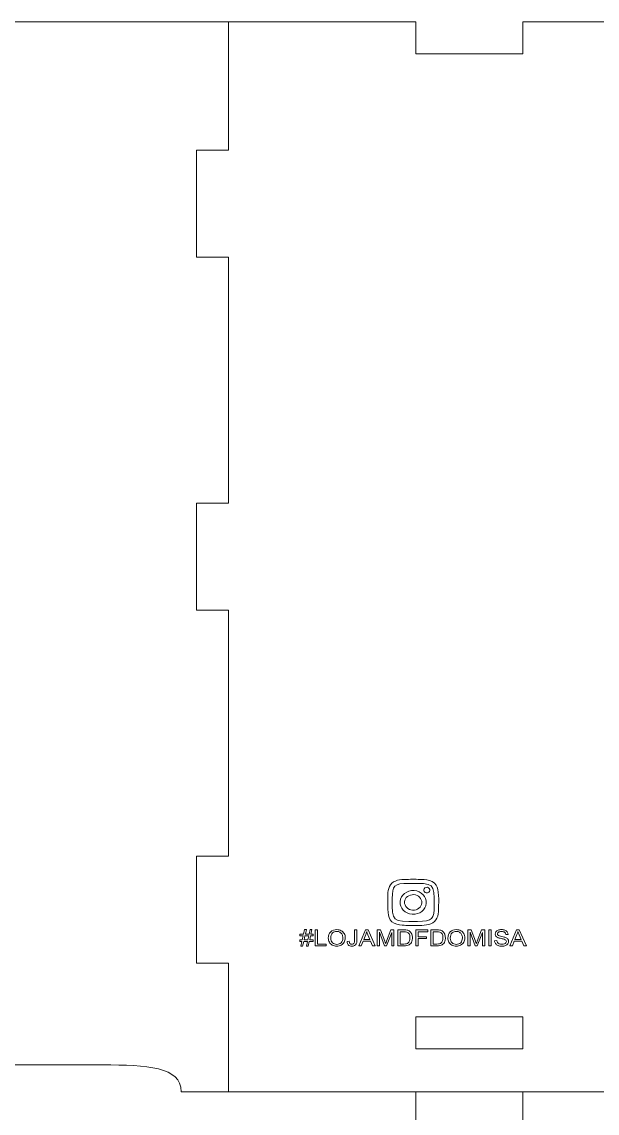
# Model space of a CAD drawing. Header units: millimetres. Extents: x -237 to 237, y -201 to 201.
# Drawn here: x -107.6 to -0.1, y -3.2 to 200.8 of the extents above; entities that cross this region are included whole.
import ezdxf

# ---------------------------------------------------------------- set-up
doc = ezdxf.new("R2010")
doc.units = ezdxf.units.MM
doc.header["$MEASUREMENT"] = 0
doc.layers.add('Layer 1', color=7, linetype='Continuous')

msp = doc.modelspace()

# ---------------------------------------------------------------- linework, layer by layer
at = {"layer": 'Layer 1', "color": 240, "lineweight": 9}
for points, knots in [([(-69, 200.7738), (-69, 200.7738), (-69, 176.7738), (-69, 176.7738), (-69, 176.7738), (-69, 176.7738), (-75, 176.7738), (-75, 176.7738), (-75, 176.7738), (-75, 176.7738), (-75, 156.7738), (-75, 156.7738), (-75, 156.7738), (-75, 156.7738), (-69, 156.7738), (-69, 156.7738), (-69, 156.7738), (-69, 156.7738), (-69, 110.7738), (-69, 110.7738), (-69, 110.7738), (-69, 110.7738), (-75, 110.7738), (-75, 110.7738), (-75, 110.7738), (-75, 110.7738), (-75, 90.7738), (-75, 90.7738), (-75, 90.7738), (-75, 90.7738), (-69, 90.7738), (-69, 90.7738), (-69, 90.7738), (-69, 90.7738), (-69, 44.7738), (-69, 44.7738), (-69, 44.7738), (-69, 44.7738), (-75, 44.7738), (-75, 44.7738), (-75, 44.7738), (-75, 44.7738), (-75, 24.7738), (-75, 24.7738), (-75, 24.7738), (-75, 24.7738), (-69, 24.7738), (-69, 24.7738), (-69, 24.7738), (-69, 24.7738), (-69, 0.7738), (-69, 0.7738), (-69, 0.7738), (-69, 0.7738), (-77.8507, 0.7738), (-77.8507, 0.7738), (-77.8507, 0.7738), (-77.8507, 5.4823), (-84.2523, 5.7613), (-92.5286, 5.7738), (-92.5286, 5.7738), (-92.5286, 5.7738), (-94.989, 5.7738), (-94.989, 5.7738), (-94.989, 5.7738), (-94.989, 5.7738), (-94.9891, 5.7738), (-94.9891, 5.7738), (-94.9891, 5.7738), (-100.7019, 5.7738), (-106.4146, 5.7738), (-112.1274, 5.7738), (-112.1274, 5.7738), (-112.1274, 5.7738), (-129.2657, 5.7738), (-129.2657, 5.7738), (-129.2657, 5.7738), (-129.2657, 5.7738), (-146.404, 5.7738), (-146.404, 5.7738), (-146.404, 5.7738), (-146.404, 5.7738), (-163.5424, 5.7738), (-163.5424, 5.7738), (-163.5424, 5.7738), (-163.5424, 5.7738), (-180.6807, 5.7738), (-180.6807, 5.7738), (-180.6807, 5.7738), (-180.6807, 5.7738), (-197.8189, 5.7738), (-197.8189, 5.7738), (-197.8189, 5.7738), (-197.8189, 5.7738), (-197.819, 5.7738), (-197.819, 5.7738), (-197.819, 5.7738), (-197.819, 5.7738), (-200.2794, 5.7738), (-200.2794, 5.7738), (-200.2794, 5.7738), (-208.5557, 5.7613), (-214.9573, 5.4823), (-214.9573, 0.7738), (-214.9573, 0.7738), (-214.9573, 0.7738), (-223.808, 0.7738), (-223.808, 0.7738), (-223.808, 0.7738), (-223.808, 0.7738), (-223.808, 200.7738), (-223.808, 200.7738), (-223.808, 200.7738), (-223.808, 200.7738), (-190, 200.7738), (-190, 200.7738), (-190, 200.7738), (-190, 200.7738), (-190, 194.7738), (-190, 194.7738), (-190, 194.7738), (-190, 194.7738), (-170, 194.7738), (-170, 194.7738), (-170, 194.7738), (-170, 194.7738), (-170, 200.7738), (-170, 200.7738), (-170, 200.7738), (-170, 200.7738), (-130, 200.7738), (-130, 200.7738), (-130, 200.7738), (-130, 200.7738), (-130, 194.7738), (-130, 194.7738), (-130, 194.7738), (-130, 194.7738), (-110, 194.7738), (-110, 194.7738), (-110, 194.7738), (-110, 194.7738), (-110, 200.7738), (-110, 200.7738), (-110, 200.7738), (-110, 200.7738), (-69, 200.7738), (-69, 200.7738)], [0, 0, 0, 0, 0.02631579, 0.02631579, 0.02631579, 0.02631579, 0.05263158, 0.05263158, 0.05263158, 0.05263158, 0.07894737, 0.07894737, 0.07894737, 0.07894737, 0.10526316, 0.10526316, 0.10526316, 0.10526316, 0.13157895, 0.13157895, 0.13157895, 0.13157895, 0.15789474, 0.15789474, 0.15789474, 0.15789474, 0.18421053, 0.18421053, 0.18421053, 0.18421053, 0.21052632, 0.21052632, 0.21052632, 0.21052632, 0.23684211, 0.23684211, 0.23684211, 0.23684211, 0.26315789, 0.26315789, 0.26315789, 0.26315789, 0.28947368, 0.28947368, 0.28947368, 0.28947368, 0.31578947, 0.31578947, 0.31578947, 0.31578947, 0.34210526, 0.34210526, 0.34210526, 0.34210526, 0.36842105, 0.36842105, 0.36842105, 0.36842105, 0.39473684, 0.39473684, 0.39473684, 0.39473684, 0.42105263, 0.42105263, 0.42105263, 0.42105263, 0.44736842, 0.44736842, 0.44736842, 0.44736842, 0.47368421, 0.47368421, 0.47368421, 0.47368421, 0.5, 0.5, 0.5, 0.5, 0.52631579, 0.52631579, 0.52631579, 0.52631579, 0.55263158, 0.55263158, 0.55263158, 0.55263158, 0.57894737, 0.57894737, 0.57894737, 0.57894737, 0.60526316, 0.60526316, 0.60526316, 0.60526316, 0.63157895, 0.63157895, 0.63157895, 0.63157895, 0.65789474, 0.65789474, 0.65789474, 0.65789474, 0.68421053, 0.68421053, 0.68421053, 0.68421053, 0.71052632, 0.71052632, 0.71052632, 0.71052632, 0.73684211, 0.73684211, 0.73684211, 0.73684211, 0.76315789, 0.76315789, 0.76315789, 0.76315789, 0.78947368, 0.78947368, 0.78947368, 0.78947368, 0.81578947, 0.81578947, 0.81578947, 0.81578947, 0.84210526, 0.84210526, 0.84210526, 0.84210526, 0.86842105, 0.86842105, 0.86842105, 0.86842105, 0.89473684, 0.89473684, 0.89473684, 0.89473684, 0.92105263, 0.92105263, 0.92105263, 0.92105263, 0.94736842, 0.94736842, 0.94736842, 0.94736842, 1, 1, 1, 1]), ([(81, 200.7738), (81, 200.7738), (81, 176.7738), (81, 176.7738), (81, 176.7738), (81, 176.7738), (87, 176.7738), (87, 176.7738), (87, 176.7738), (87, 176.7738), (87, 156.7738), (87, 156.7738), (87, 156.7738), (87, 156.7738), (81, 156.7738), (81, 156.7738), (81, 156.7738), (81, 156.7738), (81, 110.7738), (81, 110.7738), (81, 110.7738), (81, 110.7738), (87, 110.7738), (87, 110.7738), (87, 110.7738), (87, 110.7738), (87, 90.7738), (87, 90.7738), (87, 90.7738), (87, 90.7738), (81, 90.7738), (81, 90.7738), (81, 90.7738), (81, 90.7738), (81, 44.7738), (81, 44.7738), (81, 44.7738), (81, 44.7738), (87, 44.7738), (87, 44.7738), (87, 44.7738), (87, 44.7738), (87, 24.7738), (87, 24.7738), (87, 24.7738), (87, 24.7738), (81, 24.7738), (81, 24.7738), (81, 24.7738), (81, 24.7738), (81, 0.7738), (81, 0.7738), (81, 0.7738), (81, 0.7738), (-69, 0.7738), (-69, 0.7738), (-69, 0.7738), (-69, 0.7738), (-69, 24.7738), (-69, 24.7738), (-69, 24.7738), (-69, 24.7738), (-75, 24.7738), (-75, 24.7738), (-75, 24.7738), (-75, 24.7738), (-75, 44.7738), (-75, 44.7738), (-75, 44.7738), (-75, 44.7738), (-69, 44.7738), (-69, 44.7738), (-69, 44.7738), (-69, 44.7738), (-69, 90.7738), (-69, 90.7738), (-69, 90.7738), (-69, 90.7738), (-75, 90.7738), (-75, 90.7738), (-75, 90.7738), (-75, 90.7738), (-75, 110.7738), (-75, 110.7738), (-75, 110.7738), (-75, 110.7738), (-69, 110.7738), (-69, 110.7738), (-69, 110.7738), (-69, 110.7738), (-69, 156.7738), (-69, 156.7738), (-69, 156.7738), (-69, 156.7738), (-75, 156.7738), (-75, 156.7738), (-75, 156.7738), (-75, 156.7738), (-75, 176.7738), (-75, 176.7738), (-75, 176.7738), (-75, 176.7738), (-69, 176.7738), (-69, 176.7738), (-69, 176.7738), (-69, 176.7738), (-69, 200.7738), (-69, 200.7738), (-69, 200.7738), (-69, 200.7738), (-34, 200.7738), (-34, 200.7738), (-34, 200.7738), (-34, 200.7738), (-34, 194.7738), (-34, 194.7738), (-34, 194.7738), (-34, 194.7738), (-14, 194.7738), (-14, 194.7738), (-14, 194.7738), (-14, 194.7738), (-14, 200.7738), (-14, 200.7738), (-14, 200.7738), (-14, 200.7738), (26, 200.7738), (26, 200.7738), (26, 200.7738), (26, 200.7738), (26, 194.7738), (26, 194.7738), (26, 194.7738), (26, 194.7738), (46, 194.7738), (46, 194.7738), (46, 194.7738), (46, 194.7738), (46, 200.7738), (46, 200.7738), (46, 200.7738), (46, 200.7738), (81, 200.7738), (81, 200.7738)], [0, 0, 0, 0, 0.02702703, 0.02702703, 0.02702703, 0.02702703, 0.05405405, 0.05405405, 0.05405405, 0.05405405, 0.08108108, 0.08108108, 0.08108108, 0.08108108, 0.10810811, 0.10810811, 0.10810811, 0.10810811, 0.13513514, 0.13513514, 0.13513514, 0.13513514, 0.16216216, 0.16216216, 0.16216216, 0.16216216, 0.18918919, 0.18918919, 0.18918919, 0.18918919, 0.21621622, 0.21621622, 0.21621622, 0.21621622, 0.24324324, 0.24324324, 0.24324324, 0.24324324, 0.27027027, 0.27027027, 0.27027027, 0.27027027, 0.2972973, 0.2972973, 0.2972973, 0.2972973, 0.32432432, 0.32432432, 0.32432432, 0.32432432, 0.35135135, 0.35135135, 0.35135135, 0.35135135, 0.37837838, 0.37837838, 0.37837838, 0.37837838, 0.40540541, 0.40540541, 0.40540541, 0.40540541, 0.43243243, 0.43243243, 0.43243243, 0.43243243, 0.45945946, 0.45945946, 0.45945946, 0.45945946, 0.48648649, 0.48648649, 0.48648649, 0.48648649, 0.51351351, 0.51351351, 0.51351351, 0.51351351, 0.54054054, 0.54054054, 0.54054054, 0.54054054, 0.56756757, 0.56756757, 0.56756757, 0.56756757, 0.59459459, 0.59459459, 0.59459459, 0.59459459, 0.62162162, 0.62162162, 0.62162162, 0.62162162, 0.64864865, 0.64864865, 0.64864865, 0.64864865, 0.67567568, 0.67567568, 0.67567568, 0.67567568, 0.7027027, 0.7027027, 0.7027027, 0.7027027, 0.72972973, 0.72972973, 0.72972973, 0.72972973, 0.75675676, 0.75675676, 0.75675676, 0.75675676, 0.78378378, 0.78378378, 0.78378378, 0.78378378, 0.81081081, 0.81081081, 0.81081081, 0.81081081, 0.83783784, 0.83783784, 0.83783784, 0.83783784, 0.86486486, 0.86486486, 0.86486486, 0.86486486, 0.89189189, 0.89189189, 0.89189189, 0.89189189, 0.91891892, 0.91891892, 0.91891892, 0.91891892, 0.94594595, 0.94594595, 0.94594595, 0.94594595, 1, 1, 1, 1]), ([(-34, 14.7738), (-34, 14.7738), (-14, 14.7738), (-14, 14.7738), (-14, 14.7738), (-14, 14.7738), (-14, 8.7738), (-14, 8.7738), (-14, 8.7738), (-14, 8.7738), (-34, 8.7738), (-34, 8.7738), (-34, 8.7738), (-34, 8.7738), (-34, 14.7738), (-34, 14.7738)], [0, 0, 0, 0, 0.2, 0.2, 0.2, 0.2, 0.4, 0.4, 0.4, 0.4, 0.6, 0.6, 0.6, 0.6, 1, 1, 1, 1]), ([(-231, -5.2262), (-231, -5.2262), (-196, -5.2262), (-196, -5.2262), (-196, -5.2262), (-196, -5.2262), (-196, 0.7738), (-196, 0.7738), (-196, 0.7738), (-196, 0.7738), (-176, 0.7738), (-176, 0.7738), (-176, 0.7738), (-176, 0.7738), (-176, -5.2262), (-176, -5.2262), (-176, -5.2262), (-176, -5.2262), (-136, -5.2262), (-136, -5.2262), (-136, -5.2262), (-136, -5.2262), (-136, 0.7738), (-136, 0.7738), (-136, 0.7738), (-136, 0.7738), (-116, 0.7738), (-116, 0.7738), (-116, 0.7738), (-116, 0.7738), (-116, -5.2262), (-116, -5.2262), (-116, -5.2262), (-116, -5.2262), (-81, -5.2262), (-81, -5.2262), (-81, -5.2262), (-81, -5.2262), (-81, -40.2262), (-81, -40.2262), (-81, -40.2262), (-81, -40.2262), (-75, -40.2262), (-75, -40.2262), (-75, -40.2262), (-75, -40.2262), (-75, -60.2262), (-75, -60.2262), (-75, -60.2262), (-75, -60.2262), (-81, -60.2262), (-81, -60.2262), (-81, -60.2262), (-81, -60.2262), (-81, -100.2262), (-81, -100.2262), (-81, -100.2262), (-81, -100.2262), (-75, -100.2262), (-75, -100.2262), (-75, -100.2262), (-75, -100.2262), (-75, -120.2262), (-75, -120.2262), (-75, -120.2262), (-75, -120.2262), (-81, -120.2262), (-81, -120.2262), (-81, -120.2262), (-81, -120.2262), (-81, -155.2262), (-81, -155.2262), (-81, -155.2262), (-136.0682, -155.2262), (-175.9318, -155.2262), (-231, -155.2262), (-231, -155.2262), (-231, -155.2262), (-231, -120.2262), (-231, -120.2262), (-231, -120.2262), (-231, -120.2262), (-237, -120.2262), (-237, -120.2262), (-237, -120.2262), (-237, -120.2262), (-237, -100.2262), (-237, -100.2262), (-237, -100.2262), (-237, -100.2262), (-231, -100.2262), (-231, -100.2262), (-231, -100.2262), (-231, -100.2262), (-231, -60.2262), (-231, -60.2262), (-231, -60.2262), (-231, -60.2262), (-237, -60.2262), (-237, -60.2262), (-237, -60.2262), (-237, -60.2262), (-237, -40.2262), (-237, -40.2262), (-237, -40.2262), (-237, -40.2262), (-231, -40.2262), (-231, -40.2262), (-231, -40.2262), (-231, -40.2262), (-231, -5.2262), (-231, -5.2262)], [0, 0, 0, 0, 0.03448276, 0.03448276, 0.03448276, 0.03448276, 0.06896552, 0.06896552, 0.06896552, 0.06896552, 0.10344828, 0.10344828, 0.10344828, 0.10344828, 0.13793103, 0.13793103, 0.13793103, 0.13793103, 0.17241379, 0.17241379, 0.17241379, 0.17241379, 0.20689655, 0.20689655, 0.20689655, 0.20689655, 0.24137931, 0.24137931, 0.24137931, 0.24137931, 0.27586207, 0.27586207, 0.27586207, 0.27586207, 0.31034483, 0.31034483, 0.31034483, 0.31034483, 0.34482759, 0.34482759, 0.34482759, 0.34482759, 0.37931034, 0.37931034, 0.37931034, 0.37931034, 0.4137931, 0.4137931, 0.4137931, 0.4137931, 0.44827586, 0.44827586, 0.44827586, 0.44827586, 0.48275862, 0.48275862, 0.48275862, 0.48275862, 0.51724138, 0.51724138, 0.51724138, 0.51724138, 0.55172414, 0.55172414, 0.55172414, 0.55172414, 0.5862069, 0.5862069, 0.5862069, 0.5862069, 0.62068966, 0.62068966, 0.62068966, 0.62068966, 0.65517241, 0.65517241, 0.65517241, 0.65517241, 0.68965517, 0.68965517, 0.68965517, 0.68965517, 0.72413793, 0.72413793, 0.72413793, 0.72413793, 0.75862069, 0.75862069, 0.75862069, 0.75862069, 0.79310345, 0.79310345, 0.79310345, 0.79310345, 0.82758621, 0.82758621, 0.82758621, 0.82758621, 0.86206897, 0.86206897, 0.86206897, 0.86206897, 0.89655172, 0.89655172, 0.89655172, 0.89655172, 0.93103448, 0.93103448, 0.93103448, 0.93103448, 1, 1, 1, 1]), ([(81, -5.2262), (81, -5.2262), (46, -5.2262), (46, -5.2262), (46, -5.2262), (46, -5.2262), (46, 0.7738), (46, 0.7738), (46, 0.7738), (46, 0.7738), (26, 0.7738), (26, 0.7738), (26, 0.7738), (26, 0.7738), (26, -5.2262), (26, -5.2262), (26, -5.2262), (26, -5.2262), (-14, -5.2262), (-14, -5.2262), (-14, -5.2262), (-14, -5.2262), (-14, 0.7738), (-14, 0.7738), (-14, 0.7738), (-14, 0.7738), (-34, 0.7738), (-34, 0.7738), (-34, 0.7738), (-34, 0.7738), (-34, -5.2262), (-34, -5.2262), (-34, -5.2262), (-34, -5.2262), (-69, -5.2262), (-69, -5.2262), (-69, -5.2262), (-69, -5.2262), (-69, -40.2262), (-69, -40.2262), (-69, -40.2262), (-69, -40.2262), (-75, -40.2262), (-75, -40.2262), (-75, -40.2262), (-75, -40.2262), (-75, -60.2262), (-75, -60.2262), (-75, -60.2262), (-75, -60.2262), (-69, -60.2262), (-69, -60.2262), (-69, -60.2262), (-69, -60.2262), (-69, -100.2262), (-69, -100.2262), (-69, -100.2262), (-69, -100.2262), (-75, -100.2262), (-75, -100.2262), (-75, -100.2262), (-75, -100.2262), (-75, -120.2262), (-75, -120.2262), (-75, -120.2262), (-75, -120.2262), (-69, -120.2262), (-69, -120.2262), (-69, -120.2262), (-69, -120.2262), (-69, -155.2262), (-69, -155.2262), (-69, -155.2262), (-13.9318, -155.2262), (25.9318, -155.2262), (81, -155.2262), (81, -155.2262), (81, -155.2262), (81, -120.2262), (81, -120.2262), (81, -120.2262), (81, -120.2262), (87, -120.2262), (87, -120.2262), (87, -120.2262), (87, -120.2262), (87, -100.2262), (87, -100.2262), (87, -100.2262), (87, -100.2262), (81, -100.2262), (81, -100.2262), (81, -100.2262), (81, -100.2262), (81, -60.2262), (81, -60.2262), (81, -60.2262), (81, -60.2262), (87, -60.2262), (87, -60.2262), (87, -60.2262), (87, -60.2262), (87, -40.2262), (87, -40.2262), (87, -40.2262), (87, -40.2262), (81, -40.2262), (81, -40.2262), (81, -40.2262), (81, -40.2262), (81, -5.2262), (81, -5.2262)], [0, 0, 0, 0, 0.03448276, 0.03448276, 0.03448276, 0.03448276, 0.06896552, 0.06896552, 0.06896552, 0.06896552, 0.10344828, 0.10344828, 0.10344828, 0.10344828, 0.13793103, 0.13793103, 0.13793103, 0.13793103, 0.17241379, 0.17241379, 0.17241379, 0.17241379, 0.20689655, 0.20689655, 0.20689655, 0.20689655, 0.24137931, 0.24137931, 0.24137931, 0.24137931, 0.27586207, 0.27586207, 0.27586207, 0.27586207, 0.31034483, 0.31034483, 0.31034483, 0.31034483, 0.34482759, 0.34482759, 0.34482759, 0.34482759, 0.37931034, 0.37931034, 0.37931034, 0.37931034, 0.4137931, 0.4137931, 0.4137931, 0.4137931, 0.44827586, 0.44827586, 0.44827586, 0.44827586, 0.48275862, 0.48275862, 0.48275862, 0.48275862, 0.51724138, 0.51724138, 0.51724138, 0.51724138, 0.55172414, 0.55172414, 0.55172414, 0.55172414, 0.5862069, 0.5862069, 0.5862069, 0.5862069, 0.62068966, 0.62068966, 0.62068966, 0.62068966, 0.65517241, 0.65517241, 0.65517241, 0.65517241, 0.68965517, 0.68965517, 0.68965517, 0.68965517, 0.72413793, 0.72413793, 0.72413793, 0.72413793, 0.75862069, 0.75862069, 0.75862069, 0.75862069, 0.79310345, 0.79310345, 0.79310345, 0.79310345, 0.82758621, 0.82758621, 0.82758621, 0.82758621, 0.86206897, 0.86206897, 0.86206897, 0.86206897, 0.89655172, 0.89655172, 0.89655172, 0.89655172, 0.93103448, 0.93103448, 0.93103448, 0.93103448, 1, 1, 1, 1])]:
    msp.add_open_spline(points, degree=3, knots=knots, dxfattribs=at)
at = {"layer": 'Layer 1', "color": 114, "lineweight": 9}
for points, knots in [([(-39.2559, 36.8739), (-39.255, 37.8069), (-39.2575, 39.026), (-38.4884, 39.74), (-38.4884, 39.74), (-37.718, 40.4553), (-36.395, 40.4712), (-35.3656, 40.4714), (-35.3656, 40.4714), (-34.4134, 40.4715), (-33.3994, 40.4996), (-32.453, 40.4218), (-32.453, 40.4218), (-31.7528, 40.3642), (-31.0364, 40.2298), (-30.5203, 39.763), (-30.5203, 39.763), (-30.0229, 39.3132), (-29.8672, 38.6964), (-29.7987, 38.0846), (-29.7987, 38.0846), (-29.7087, 37.2807), (-29.7344, 36.4144), (-29.7348, 35.605), (-29.7348, 35.605), (-29.7353, 34.6433), (-29.7066, 33.332), (-30.4974, 32.5921), (-30.4974, 32.5921), (-31.2808, 31.8591), (-32.6613, 31.8538), (-33.7099, 31.8537), (-33.7099, 31.8537), (-34.6376, 31.8536), (-35.6239, 31.8258), (-36.5461, 31.9007), (-36.5461, 31.9007), (-37.2369, 31.9568), (-37.9415, 32.089), (-38.4542, 32.5453), (-38.4542, 32.5453), (-38.9698, 33.0042), (-39.1255, 33.643), (-39.1937, 34.271), (-39.1937, 34.271), (-39.2853, 35.115), (-39.2568, 36.0244), (-39.2559, 36.8739)], [0, 0, 0, 0, 0.07692308, 0.07692308, 0.07692308, 0.07692308, 0.15384615, 0.15384615, 0.15384615, 0.15384615, 0.23076923, 0.23076923, 0.23076923, 0.23076923, 0.30769231, 0.30769231, 0.30769231, 0.30769231, 0.38461538, 0.38461538, 0.38461538, 0.38461538, 0.46153846, 0.46153846, 0.46153846, 0.46153846, 0.53846154, 0.53846154, 0.53846154, 0.53846154, 0.61538462, 0.61538462, 0.61538462, 0.61538462, 0.69230769, 0.69230769, 0.69230769, 0.69230769, 0.76923077, 0.76923077, 0.76923077, 0.76923077, 0.84615385, 0.84615385, 0.84615385, 0.84615385, 1, 1, 1, 1]), ([(-38.4136, 36.8732), (-38.4135, 32.4567), (-38.5085, 32.6156), (-33.71, 32.616), (-33.71, 32.616), (-30.8624, 32.6163), (-30.5785, 33.0373), (-30.5771, 35.6054), (-30.5771, 35.6054), (-30.5748, 39.8533), (-30.5008, 39.7093), (-35.3655, 39.709), (-35.3655, 39.709), (-38.0597, 39.7085), (-38.4066, 39.2838), (-38.4136, 36.8732)], [0, 0, 0, 0, 0.2, 0.2, 0.2, 0.2, 0.4, 0.4, 0.4, 0.4, 0.6, 0.6, 0.6, 0.6, 1, 1, 1, 1]), ([(-32.0802, 38.9711), (-31.362, 39.1453), (-31.0685, 38.1038), (-31.8197, 37.9665), (-31.8197, 37.9665), (-32.5649, 37.8302), (-32.8129, 38.7935), (-32.0802, 38.9711)], [0, 0, 0, 0, 0.33333333, 0.33333333, 0.33333333, 0.33333333, 1, 1, 1, 1]), ([(-34.8326, 38.3572), (-33.3949, 38.5719), (-32.2431, 37.5615), (-32.0692, 36.4732), (-32.0692, 36.4732), (-31.859, 35.1581), (-32.9298, 34.126), (-34.152, 33.9667), (-34.152, 33.9667), (-35.6073, 33.777), (-36.7455, 34.7457), (-36.9219, 35.8512), (-36.9219, 35.8512), (-37.1377, 37.2033), (-36.0669, 38.1728), (-34.8326, 38.3572)], [0, 0, 0, 0, 0.2, 0.2, 0.2, 0.2, 0.4, 0.4, 0.4, 0.4, 0.6, 0.6, 0.6, 0.6, 1, 1, 1, 1]), ([(-34.6954, 37.605), (-35.5933, 37.4709), (-36.2226, 36.8022), (-36.0882, 35.9602), (-36.0882, 35.9602), (-35.9616, 35.1668), (-35.1569, 34.6059), (-34.2721, 34.7212), (-34.2721, 34.7212), (-33.3967, 34.8354), (-32.775, 35.5641), (-32.9028, 36.3641), (-32.9028, 36.3641), (-33.0254, 37.1309), (-33.8268, 37.7347), (-34.6954, 37.605)], [0, 0, 0, 0, 0.2, 0.2, 0.2, 0.2, 0.4, 0.4, 0.4, 0.4, 0.6, 0.6, 0.6, 0.6, 1, 1, 1, 1]), ([(-55.4875, 27.9755), (-55.4875, 27.9755), (-55.2911, 28.8458), (-55.2911, 28.8458), (-55.2911, 28.8458), (-55.2911, 28.8458), (-55.6725, 28.8458), (-55.6725, 28.8458), (-55.6725, 28.8458), (-55.6725, 28.8458), (-55.6725, 29.1512), (-55.6725, 29.1512), (-55.6725, 29.1512), (-55.6725, 29.1512), (-55.2225, 29.1512), (-55.2225, 29.1512), (-55.2225, 29.1512), (-55.2225, 29.1512), (-55.0553, 29.8918), (-55.0553, 29.8918), (-55.0553, 29.8918), (-55.0553, 29.8918), (-55.6725, 29.8918), (-55.6725, 29.8918), (-55.6725, 29.8918), (-55.6725, 29.8918), (-55.6725, 30.1972), (-55.6725, 30.1972), (-55.6725, 30.1972), (-55.6725, 30.1972), (-54.9867, 30.1972), (-54.9867, 30.1972), (-54.9867, 30.1972), (-54.9867, 30.1972), (-54.7895, 31.0717), (-54.7895, 31.0717), (-54.7895, 31.0717), (-54.7895, 31.0717), (-54.4505, 31.0717), (-54.4505, 31.0717), (-54.4505, 31.0717), (-54.4505, 31.0717), (-54.6477, 30.1972), (-54.6477, 30.1972), (-54.6477, 30.1972), (-54.6477, 30.1972), (-53.9427, 30.1972), (-53.9427, 30.1972), (-53.9427, 30.1972), (-53.9427, 30.1972), (-53.7455, 31.0717), (-53.7455, 31.0717), (-53.7455, 31.0717), (-53.7455, 31.0717), (-53.4072, 31.0717), (-53.4072, 31.0717), (-53.4072, 31.0717), (-53.4072, 31.0717), (-53.6045, 30.1972), (-53.6045, 30.1972), (-53.6045, 30.1972), (-53.6045, 30.1972), (-53.2131, 30.1972), (-53.2131, 30.1972), (-53.2131, 30.1972), (-53.2131, 30.1972), (-53.2131, 29.8918), (-53.2131, 29.8918), (-53.2131, 29.8918), (-53.2131, 29.8918), (-53.673, 29.8918), (-53.673, 29.8918), (-53.673, 29.8918), (-53.673, 29.8918), (-53.8403, 29.1512), (-53.8403, 29.1512), (-53.8403, 29.1512), (-53.8403, 29.1512), (-53.2131, 29.1512), (-53.2131, 29.1512), (-53.2131, 29.1512), (-53.2131, 29.1512), (-53.2131, 28.8458), (-53.2131, 28.8458), (-53.2131, 28.8458), (-53.2131, 28.8458), (-53.9088, 28.8458), (-53.9088, 28.8458), (-53.9088, 28.8458), (-53.9088, 28.8458), (-54.1052, 27.9755), (-54.1052, 27.9755), (-54.1052, 27.9755), (-54.1052, 27.9755), (-54.4443, 27.9755), (-54.4443, 27.9755), (-54.4443, 27.9755), (-54.4443, 27.9755), (-54.2479, 28.8458), (-54.2479, 28.8458), (-54.2479, 28.8458), (-54.2479, 28.8458), (-54.9528, 28.8458), (-54.9528, 28.8458), (-54.9528, 28.8458), (-54.9528, 28.8458), (-55.1493, 27.9755), (-55.1493, 27.9755), (-55.1493, 27.9755), (-55.1493, 27.9755), (-55.4875, 27.9755), (-55.4875, 27.9755)], [0, 0, 0, 0, 0.03448276, 0.03448276, 0.03448276, 0.03448276, 0.06896552, 0.06896552, 0.06896552, 0.06896552, 0.10344828, 0.10344828, 0.10344828, 0.10344828, 0.13793103, 0.13793103, 0.13793103, 0.13793103, 0.17241379, 0.17241379, 0.17241379, 0.17241379, 0.20689655, 0.20689655, 0.20689655, 0.20689655, 0.24137931, 0.24137931, 0.24137931, 0.24137931, 0.27586207, 0.27586207, 0.27586207, 0.27586207, 0.31034483, 0.31034483, 0.31034483, 0.31034483, 0.34482759, 0.34482759, 0.34482759, 0.34482759, 0.37931034, 0.37931034, 0.37931034, 0.37931034, 0.4137931, 0.4137931, 0.4137931, 0.4137931, 0.44827586, 0.44827586, 0.44827586, 0.44827586, 0.48275862, 0.48275862, 0.48275862, 0.48275862, 0.51724138, 0.51724138, 0.51724138, 0.51724138, 0.55172414, 0.55172414, 0.55172414, 0.55172414, 0.5862069, 0.5862069, 0.5862069, 0.5862069, 0.62068966, 0.62068966, 0.62068966, 0.62068966, 0.65517241, 0.65517241, 0.65517241, 0.65517241, 0.68965517, 0.68965517, 0.68965517, 0.68965517, 0.72413793, 0.72413793, 0.72413793, 0.72413793, 0.75862069, 0.75862069, 0.75862069, 0.75862069, 0.79310345, 0.79310345, 0.79310345, 0.79310345, 0.82758621, 0.82758621, 0.82758621, 0.82758621, 0.86206897, 0.86206897, 0.86206897, 0.86206897, 0.89655172, 0.89655172, 0.89655172, 0.89655172, 0.93103448, 0.93103448, 0.93103448, 0.93103448, 1, 1, 1, 1]), ([(-52.8101, 28.0257), (-52.8101, 28.0257), (-52.8101, 31.0215), (-52.8101, 31.0215), (-52.8101, 31.0215), (-52.8101, 31.0215), (-52.3709, 31.0215), (-52.3709, 31.0215), (-52.3709, 31.0215), (-52.3709, 31.0215), (-52.3709, 28.3772), (-52.3709, 28.3772), (-52.3709, 28.3772), (-52.3709, 28.3772), (-50.7437, 28.3772), (-50.7437, 28.3772), (-50.7437, 28.3772), (-50.7437, 28.3772), (-50.7437, 28.0257), (-50.7437, 28.0257), (-50.7437, 28.0257), (-50.7437, 28.0257), (-52.8101, 28.0257), (-52.8101, 28.0257)], [0, 0, 0, 0, 0.14285714, 0.14285714, 0.14285714, 0.14285714, 0.28571429, 0.28571429, 0.28571429, 0.28571429, 0.42857143, 0.42857143, 0.42857143, 0.42857143, 0.57142857, 0.57142857, 0.57142857, 0.57142857, 0.71428571, 0.71428571, 0.71428571, 0.71428571, 1, 1, 1, 1]), ([(-50.3546, 29.4839), (-50.3546, 29.9804), (-50.2066, 30.3695), (-49.9115, 30.6505), (-49.9115, 30.6505), (-49.6164, 30.9316), (-49.2358, 31.0717), (-48.7688, 31.0717), (-48.7688, 31.0717), (-48.463, 31.0717), (-48.1879, 31.0055), (-47.9422, 30.8737), (-47.9422, 30.8737), (-47.6971, 30.7419), (-47.5099, 30.5578), (-47.3812, 30.3214), (-47.3812, 30.3214), (-47.2525, 30.0857), (-47.1879, 29.8179), (-47.1879, 29.5187), (-47.1879, 29.5187), (-47.1879, 29.2154), (-47.2556, 28.9434), (-47.3913, 28.7042), (-47.3913, 28.7042), (-47.5269, 28.4643), (-47.7187, 28.283), (-47.9668, 28.1603), (-47.9668, 28.1603), (-48.2156, 28.0369), (-48.4838, 27.9755), (-48.7712, 27.9755), (-48.7712, 27.9755), (-49.0832, 27.9755), (-49.3614, 28.0438), (-49.6071, 28.1798), (-49.6071, 28.1798), (-49.8522, 28.3158), (-50.0386, 28.5013), (-50.165, 28.737), (-50.165, 28.737), (-50.2914, 28.972), (-50.3546, 29.221), (-50.3546, 29.4839)], [0, 0, 0, 0, 0.08333333, 0.08333333, 0.08333333, 0.08333333, 0.16666667, 0.16666667, 0.16666667, 0.16666667, 0.25, 0.25, 0.25, 0.25, 0.33333333, 0.33333333, 0.33333333, 0.33333333, 0.41666667, 0.41666667, 0.41666667, 0.41666667, 0.5, 0.5, 0.5, 0.5, 0.58333333, 0.58333333, 0.58333333, 0.58333333, 0.66666667, 0.66666667, 0.66666667, 0.66666667, 0.75, 0.75, 0.75, 0.75, 0.83333333, 0.83333333, 0.83333333, 0.83333333, 1, 1, 1, 1]), ([(-49.9014, 29.4769), (-49.9014, 29.1164), (-49.7944, 28.8325), (-49.5802, 28.6254), (-49.5802, 28.6254), (-49.366, 28.4183), (-49.0971, 28.3144), (-48.7735, 28.3144), (-48.7735, 28.3144), (-48.4437, 28.3144), (-48.1733, 28.419), (-47.9599, 28.6282), (-47.9599, 28.6282), (-47.7472, 28.8374), (-47.6409, 29.1345), (-47.6409, 29.5194), (-47.6409, 29.5194), (-47.6409, 29.7628), (-47.6863, 29.9755), (-47.7772, 30.1568), (-47.7772, 30.1568), (-47.8682, 30.3381), (-48.0015, 30.479), (-48.1764, 30.5787), (-48.1764, 30.5787), (-48.3521, 30.6784), (-48.5485, 30.7286), (-48.7665, 30.7286), (-48.7665, 30.7286), (-49.0763, 30.7286), (-49.3428, 30.6324), (-49.5663, 30.4399), (-49.5663, 30.4399), (-49.7897, 30.2475), (-49.9014, 29.9267), (-49.9014, 29.4769)], [0, 0, 0, 0, 0.1, 0.1, 0.1, 0.1, 0.2, 0.2, 0.2, 0.2, 0.3, 0.3, 0.3, 0.3, 0.4, 0.4, 0.4, 0.4, 0.5, 0.5, 0.5, 0.5, 0.6, 0.6, 0.6, 0.6, 0.7, 0.7, 0.7, 0.7, 0.8, 0.8, 0.8, 0.8, 1, 1, 1, 1]), ([(-46.8466, 28.8765), (-46.8466, 28.8765), (-46.4536, 28.9253), (-46.4536, 28.9253), (-46.4536, 28.9253), (-46.4428, 28.6959), (-46.3958, 28.5389), (-46.3118, 28.4539), (-46.3118, 28.4539), (-46.2279, 28.3695), (-46.1108, 28.327), (-45.962, 28.327), (-45.962, 28.327), (-45.8527, 28.327), (-45.7579, 28.35), (-45.6785, 28.3953), (-45.6785, 28.3953), (-45.5992, 28.4413), (-45.5436, 28.5034), (-45.5136, 28.5815), (-45.5136, 28.5815), (-45.4835, 28.6596), (-45.4689, 28.7851), (-45.4689, 28.9567), (-45.4689, 28.9567), (-45.4689, 28.9567), (-45.4689, 31.0215), (-45.4689, 31.0215), (-45.4689, 31.0215), (-45.4689, 31.0215), (-45.0298, 31.0215), (-45.0298, 31.0215), (-45.0298, 31.0215), (-45.0298, 31.0215), (-45.0298, 28.9804), (-45.0298, 28.9804), (-45.0298, 28.9804), (-45.0298, 28.73), (-45.0629, 28.5362), (-45.13, 28.3981), (-45.13, 28.3981), (-45.1969, 28.2607), (-45.3025, 28.1561), (-45.4482, 28.0836), (-45.4482, 28.0836), (-45.593, 28.0118), (-45.7633, 27.9755), (-45.9582, 27.9755), (-45.9582, 27.9755), (-46.2486, 27.9755), (-46.4706, 28.0508), (-46.6246, 28.2021), (-46.6246, 28.2021), (-46.7788, 28.3535), (-46.8527, 28.578), (-46.8466, 28.8765)], [0, 0, 0, 0, 0.06666667, 0.06666667, 0.06666667, 0.06666667, 0.13333333, 0.13333333, 0.13333333, 0.13333333, 0.2, 0.2, 0.2, 0.2, 0.26666667, 0.26666667, 0.26666667, 0.26666667, 0.33333333, 0.33333333, 0.33333333, 0.33333333, 0.4, 0.4, 0.4, 0.4, 0.46666667, 0.46666667, 0.46666667, 0.46666667, 0.53333333, 0.53333333, 0.53333333, 0.53333333, 0.6, 0.6, 0.6, 0.6, 0.66666667, 0.66666667, 0.66666667, 0.66666667, 0.73333333, 0.73333333, 0.73333333, 0.73333333, 0.8, 0.8, 0.8, 0.8, 0.86666667, 0.86666667, 0.86666667, 0.86666667, 1, 1, 1, 1]), ([(-44.6761, 28.0257), (-44.6761, 28.0257), (-43.4063, 31.0215), (-43.4063, 31.0215), (-43.4063, 31.0215), (-43.4063, 31.0215), (-42.9248, 31.0215), (-42.9248, 31.0215), (-42.9248, 31.0215), (-42.9248, 31.0215), (-41.5772, 28.0257), (-41.5772, 28.0257), (-41.5772, 28.0257), (-41.5772, 28.0257), (-42.0757, 28.0257), (-42.0757, 28.0257), (-42.0757, 28.0257), (-42.0757, 28.0257), (-42.4586, 28.9336), (-42.4586, 28.9336), (-42.4586, 28.9336), (-42.4586, 28.9336), (-43.8524, 28.9336), (-43.8524, 28.9336), (-43.8524, 28.9336), (-43.8524, 28.9336), (-44.2115, 28.0257), (-44.2115, 28.0257), (-44.2115, 28.0257), (-44.2115, 28.0257), (-44.6761, 28.0257), (-44.6761, 28.0257)], [0, 0, 0, 0, 0.11111111, 0.11111111, 0.11111111, 0.11111111, 0.22222222, 0.22222222, 0.22222222, 0.22222222, 0.33333333, 0.33333333, 0.33333333, 0.33333333, 0.44444444, 0.44444444, 0.44444444, 0.44444444, 0.55555556, 0.55555556, 0.55555556, 0.55555556, 0.66666667, 0.66666667, 0.66666667, 0.66666667, 0.77777778, 0.77777778, 0.77777778, 0.77777778, 1, 1, 1, 1]), ([(-43.7238, 29.2558), (-43.7238, 29.2558), (-42.5957, 29.2558), (-42.5957, 29.2558), (-42.5957, 29.2558), (-42.5957, 29.2558), (-42.9409, 30.0864), (-42.9409, 30.0864), (-42.9409, 30.0864), (-43.045, 30.3388), (-43.1235, 30.5473), (-43.1782, 30.7119), (-43.1782, 30.7119), (-43.2237, 30.5166), (-43.2846, 30.3249), (-43.3609, 30.1352), (-43.3609, 30.1352), (-43.3609, 30.1352), (-43.7238, 29.2558), (-43.7238, 29.2558)], [0, 0, 0, 0, 0.16666667, 0.16666667, 0.16666667, 0.16666667, 0.33333333, 0.33333333, 0.33333333, 0.33333333, 0.5, 0.5, 0.5, 0.5, 0.66666667, 0.66666667, 0.66666667, 0.66666667, 1, 1, 1, 1]), ([(-41.239, 28.0257), (-41.239, 28.0257), (-41.239, 31.0215), (-41.239, 31.0215), (-41.239, 31.0215), (-41.239, 31.0215), (-40.5826, 31.0215), (-40.5826, 31.0215), (-40.5826, 31.0215), (-40.5826, 31.0215), (-39.7997, 28.9009), (-39.7997, 28.9009), (-39.7997, 28.9009), (-39.7273, 28.7035), (-39.6749, 28.5557), (-39.6418, 28.4574), (-39.6418, 28.4574), (-39.604, 28.5661), (-39.5446, 28.7265), (-39.4645, 28.9378), (-39.4645, 28.9378), (-39.4645, 28.9378), (-38.6678, 31.0215), (-38.6678, 31.0215), (-38.6678, 31.0215), (-38.6678, 31.0215), (-38.0816, 31.0215), (-38.0816, 31.0215), (-38.0816, 31.0215), (-38.0816, 31.0215), (-38.0816, 28.0257), (-38.0816, 28.0257), (-38.0816, 28.0257), (-38.0816, 28.0257), (-38.5022, 28.0257), (-38.5022, 28.0257), (-38.5022, 28.0257), (-38.5022, 28.0257), (-38.5022, 30.532), (-38.5022, 30.532), (-38.5022, 30.532), (-38.5022, 30.532), (-39.4684, 28.0257), (-39.4684, 28.0257), (-39.4684, 28.0257), (-39.4684, 28.0257), (-39.8628, 28.0257), (-39.8628, 28.0257), (-39.8628, 28.0257), (-39.8628, 28.0257), (-40.8182, 30.578), (-40.8182, 30.578), (-40.8182, 30.578), (-40.8182, 30.578), (-40.8182, 28.0257), (-40.8182, 28.0257), (-40.8182, 28.0257), (-40.8182, 28.0257), (-41.239, 28.0257), (-41.239, 28.0257)], [0, 0, 0, 0, 0.0625, 0.0625, 0.0625, 0.0625, 0.125, 0.125, 0.125, 0.125, 0.1875, 0.1875, 0.1875, 0.1875, 0.25, 0.25, 0.25, 0.25, 0.3125, 0.3125, 0.3125, 0.3125, 0.375, 0.375, 0.375, 0.375, 0.4375, 0.4375, 0.4375, 0.4375, 0.5, 0.5, 0.5, 0.5, 0.5625, 0.5625, 0.5625, 0.5625, 0.625, 0.625, 0.625, 0.625, 0.6875, 0.6875, 0.6875, 0.6875, 0.75, 0.75, 0.75, 0.75, 0.8125, 0.8125, 0.8125, 0.8125, 0.875, 0.875, 0.875, 0.875, 1, 1, 1, 1]), ([(-37.3788, 28.0257), (-37.3788, 28.0257), (-37.3788, 31.0215), (-37.3788, 31.0215), (-37.3788, 31.0215), (-37.3788, 31.0215), (-36.2384, 31.0215), (-36.2384, 31.0215), (-36.2384, 31.0215), (-35.9811, 31.0215), (-35.7847, 31.0076), (-35.6491, 30.979), (-35.6491, 30.979), (-35.4595, 30.9392), (-35.2978, 30.8674), (-35.1636, 30.7642), (-35.1636, 30.7642), (-34.9887, 30.6303), (-34.8586, 30.4601), (-34.7723, 30.2523), (-34.7723, 30.2523), (-34.6852, 30.0445), (-34.642, 29.8067), (-34.642, 29.5396), (-34.642, 29.5396), (-34.642, 29.3123), (-34.6713, 29.1108), (-34.7299, 28.935), (-34.7299, 28.935), (-34.7884, 28.7593), (-34.864, 28.6136), (-34.9557, 28.4985), (-34.9557, 28.4985), (-35.0481, 28.3834), (-35.1483, 28.2928), (-35.2577, 28.2272), (-35.2577, 28.2272), (-35.3663, 28.161), (-35.4981, 28.1108), (-35.6522, 28.0766), (-35.6522, 28.0766), (-35.807, 28.0424), (-35.9842, 28.0257), (-36.1845, 28.0257), (-36.1845, 28.0257), (-36.1845, 28.0257), (-37.3788, 28.0257), (-37.3788, 28.0257)], [0, 0, 0, 0, 0.07692308, 0.07692308, 0.07692308, 0.07692308, 0.15384615, 0.15384615, 0.15384615, 0.15384615, 0.23076923, 0.23076923, 0.23076923, 0.23076923, 0.30769231, 0.30769231, 0.30769231, 0.30769231, 0.38461538, 0.38461538, 0.38461538, 0.38461538, 0.46153846, 0.46153846, 0.46153846, 0.46153846, 0.53846154, 0.53846154, 0.53846154, 0.53846154, 0.61538462, 0.61538462, 0.61538462, 0.61538462, 0.69230769, 0.69230769, 0.69230769, 0.69230769, 0.76923077, 0.76923077, 0.76923077, 0.76923077, 0.84615385, 0.84615385, 0.84615385, 0.84615385, 1, 1, 1, 1]), ([(-36.9396, 28.3772), (-36.9396, 28.3772), (-36.2339, 28.3772), (-36.2339, 28.3772), (-36.2339, 28.3772), (-36.0158, 28.3772), (-35.8448, 28.3953), (-35.7207, 28.4323), (-35.7207, 28.4323), (-35.5967, 28.4692), (-35.4981, 28.5208), (-35.424, 28.5878), (-35.424, 28.5878), (-35.3209, 28.6819), (-35.24, 28.8088), (-35.1822, 28.9678), (-35.1822, 28.9678), (-35.1244, 29.1268), (-35.0951, 29.3193), (-35.0951, 29.5459), (-35.0951, 29.5459), (-35.0951, 29.8597), (-35.1521, 30.101), (-35.2654, 30.2698), (-35.2654, 30.2698), (-35.3786, 30.4385), (-35.5165, 30.5515), (-35.6792, 30.6087), (-35.6792, 30.6087), (-35.7963, 30.6498), (-35.985, 30.6701), (-36.2454, 30.6701), (-36.2454, 30.6701), (-36.2454, 30.6701), (-36.9396, 30.6701), (-36.9396, 30.6701), (-36.9396, 30.6701), (-36.9396, 30.6701), (-36.9396, 28.3772), (-36.9396, 28.3772)], [0, 0, 0, 0, 0.09090909, 0.09090909, 0.09090909, 0.09090909, 0.18181818, 0.18181818, 0.18181818, 0.18181818, 0.27272727, 0.27272727, 0.27272727, 0.27272727, 0.36363636, 0.36363636, 0.36363636, 0.36363636, 0.45454545, 0.45454545, 0.45454545, 0.45454545, 0.54545455, 0.54545455, 0.54545455, 0.54545455, 0.63636364, 0.63636364, 0.63636364, 0.63636364, 0.72727273, 0.72727273, 0.72727273, 0.72727273, 0.81818182, 0.81818182, 0.81818182, 0.81818182, 1, 1, 1, 1]), ([(-34.0172, 28.0257), (-34.0172, 28.0257), (-34.0172, 31.0215), (-34.0172, 31.0215), (-34.0172, 31.0215), (-34.0172, 31.0215), (-31.7844, 31.0215), (-31.7844, 31.0215), (-31.7844, 31.0215), (-31.7844, 31.0215), (-31.7844, 30.6701), (-31.7844, 30.6701), (-31.7844, 30.6701), (-31.7844, 30.6701), (-33.578, 30.6701), (-33.578, 30.6701), (-33.578, 30.6701), (-33.578, 30.6701), (-33.578, 29.737), (-33.578, 29.737), (-33.578, 29.737), (-33.578, 29.737), (-32.0248, 29.737), (-32.0248, 29.737), (-32.0248, 29.737), (-32.0248, 29.737), (-32.0248, 29.3855), (-32.0248, 29.3855), (-32.0248, 29.3855), (-32.0248, 29.3855), (-33.578, 29.3855), (-33.578, 29.3855), (-33.578, 29.3855), (-33.578, 29.3855), (-33.578, 28.0257), (-33.578, 28.0257), (-33.578, 28.0257), (-33.578, 28.0257), (-34.0172, 28.0257), (-34.0172, 28.0257)], [0, 0, 0, 0, 0.09090909, 0.09090909, 0.09090909, 0.09090909, 0.18181818, 0.18181818, 0.18181818, 0.18181818, 0.27272727, 0.27272727, 0.27272727, 0.27272727, 0.36363636, 0.36363636, 0.36363636, 0.36363636, 0.45454545, 0.45454545, 0.45454545, 0.45454545, 0.54545455, 0.54545455, 0.54545455, 0.54545455, 0.63636364, 0.63636364, 0.63636364, 0.63636364, 0.72727273, 0.72727273, 0.72727273, 0.72727273, 0.81818182, 0.81818182, 0.81818182, 0.81818182, 1, 1, 1, 1]), ([(-31.2165, 28.0257), (-31.2165, 28.0257), (-31.2165, 31.0215), (-31.2165, 31.0215), (-31.2165, 31.0215), (-31.2165, 31.0215), (-30.0762, 31.0215), (-30.0762, 31.0215), (-30.0762, 31.0215), (-29.8188, 31.0215), (-29.6224, 31.0076), (-29.4868, 30.979), (-29.4868, 30.979), (-29.2972, 30.9392), (-29.1355, 30.8674), (-29.0013, 30.7642), (-29.0013, 30.7642), (-28.8264, 30.6303), (-28.6963, 30.4601), (-28.61, 30.2523), (-28.61, 30.2523), (-28.5229, 30.0445), (-28.4797, 29.8067), (-28.4797, 29.5396), (-28.4797, 29.5396), (-28.4797, 29.3123), (-28.509, 29.1108), (-28.5676, 28.935), (-28.5676, 28.935), (-28.6261, 28.7593), (-28.7017, 28.6136), (-28.7934, 28.4985), (-28.7934, 28.4985), (-28.8858, 28.3834), (-28.986, 28.2928), (-29.0954, 28.2272), (-29.0954, 28.2272), (-29.204, 28.161), (-29.3358, 28.1108), (-29.4899, 28.0766), (-29.4899, 28.0766), (-29.6447, 28.0424), (-29.8219, 28.0257), (-30.0222, 28.0257), (-30.0222, 28.0257), (-30.0222, 28.0257), (-31.2165, 28.0257), (-31.2165, 28.0257)], [0, 0, 0, 0, 0.07692308, 0.07692308, 0.07692308, 0.07692308, 0.15384615, 0.15384615, 0.15384615, 0.15384615, 0.23076923, 0.23076923, 0.23076923, 0.23076923, 0.30769231, 0.30769231, 0.30769231, 0.30769231, 0.38461538, 0.38461538, 0.38461538, 0.38461538, 0.46153846, 0.46153846, 0.46153846, 0.46153846, 0.53846154, 0.53846154, 0.53846154, 0.53846154, 0.61538462, 0.61538462, 0.61538462, 0.61538462, 0.69230769, 0.69230769, 0.69230769, 0.69230769, 0.76923077, 0.76923077, 0.76923077, 0.76923077, 0.84615385, 0.84615385, 0.84615385, 0.84615385, 1, 1, 1, 1]), ([(-30.7773, 28.3772), (-30.7773, 28.3772), (-30.0716, 28.3772), (-30.0716, 28.3772), (-30.0716, 28.3772), (-29.8535, 28.3772), (-29.6825, 28.3953), (-29.5584, 28.4323), (-29.5584, 28.4323), (-29.4345, 28.4692), (-29.3358, 28.5208), (-29.2618, 28.5878), (-29.2618, 28.5878), (-29.1586, 28.6819), (-29.0777, 28.8088), (-29.0199, 28.9678), (-29.0199, 28.9678), (-28.9621, 29.1268), (-28.9328, 29.3193), (-28.9328, 29.5459), (-28.9328, 29.5459), (-28.9328, 29.8597), (-28.9899, 30.101), (-29.1031, 30.2698), (-29.1031, 30.2698), (-29.2164, 30.4385), (-29.3542, 30.5515), (-29.5169, 30.6087), (-29.5169, 30.6087), (-29.634, 30.6498), (-29.8227, 30.6701), (-30.0831, 30.6701), (-30.0831, 30.6701), (-30.0831, 30.6701), (-30.7773, 30.6701), (-30.7773, 30.6701), (-30.7773, 30.6701), (-30.7773, 30.6701), (-30.7773, 28.3772), (-30.7773, 28.3772)], [0, 0, 0, 0, 0.09090909, 0.09090909, 0.09090909, 0.09090909, 0.18181818, 0.18181818, 0.18181818, 0.18181818, 0.27272727, 0.27272727, 0.27272727, 0.27272727, 0.36363636, 0.36363636, 0.36363636, 0.36363636, 0.45454545, 0.45454545, 0.45454545, 0.45454545, 0.54545455, 0.54545455, 0.54545455, 0.54545455, 0.63636364, 0.63636364, 0.63636364, 0.63636364, 0.72727273, 0.72727273, 0.72727273, 0.72727273, 0.81818182, 0.81818182, 0.81818182, 0.81818182, 1, 1, 1, 1]), ([(-28.0122, 29.4839), (-28.0122, 29.9804), (-27.8642, 30.3695), (-27.5691, 30.6505), (-27.5691, 30.6505), (-27.274, 30.9316), (-26.8934, 31.0717), (-26.4265, 31.0717), (-26.4265, 31.0717), (-26.1206, 31.0717), (-25.8455, 31.0055), (-25.5998, 30.8737), (-25.5998, 30.8737), (-25.3547, 30.7419), (-25.1675, 30.5578), (-25.0389, 30.3214), (-25.0389, 30.3214), (-24.9101, 30.0857), (-24.8455, 29.8179), (-24.8455, 29.5187), (-24.8455, 29.5187), (-24.8455, 29.2154), (-24.9132, 28.9434), (-25.0489, 28.7042), (-25.0489, 28.7042), (-25.1845, 28.4643), (-25.3763, 28.283), (-25.6244, 28.1603), (-25.6244, 28.1603), (-25.8733, 28.0369), (-26.1414, 27.9755), (-26.4288, 27.9755), (-26.4288, 27.9755), (-26.7408, 27.9755), (-27.019, 28.0438), (-27.2647, 28.1798), (-27.2647, 28.1798), (-27.5098, 28.3158), (-27.6962, 28.5013), (-27.8226, 28.737), (-27.8226, 28.737), (-27.949, 28.972), (-28.0122, 29.221), (-28.0122, 29.4839)], [0, 0, 0, 0, 0.08333333, 0.08333333, 0.08333333, 0.08333333, 0.16666667, 0.16666667, 0.16666667, 0.16666667, 0.25, 0.25, 0.25, 0.25, 0.33333333, 0.33333333, 0.33333333, 0.33333333, 0.41666667, 0.41666667, 0.41666667, 0.41666667, 0.5, 0.5, 0.5, 0.5, 0.58333333, 0.58333333, 0.58333333, 0.58333333, 0.66666667, 0.66666667, 0.66666667, 0.66666667, 0.75, 0.75, 0.75, 0.75, 0.83333333, 0.83333333, 0.83333333, 0.83333333, 1, 1, 1, 1]), ([(-27.5591, 29.4769), (-27.5591, 29.1164), (-27.452, 28.8325), (-27.2378, 28.6254), (-27.2378, 28.6254), (-27.0236, 28.4183), (-26.7547, 28.3144), (-26.4311, 28.3144), (-26.4311, 28.3144), (-26.1013, 28.3144), (-25.8309, 28.419), (-25.6175, 28.6282), (-25.6175, 28.6282), (-25.4048, 28.8374), (-25.2985, 29.1345), (-25.2985, 29.5194), (-25.2985, 29.5194), (-25.2985, 29.7628), (-25.3439, 29.9755), (-25.4348, 30.1568), (-25.4348, 30.1568), (-25.5258, 30.3381), (-25.6591, 30.479), (-25.834, 30.5787), (-25.834, 30.5787), (-26.0097, 30.6784), (-26.2061, 30.7286), (-26.4241, 30.7286), (-26.4241, 30.7286), (-26.7339, 30.7286), (-27.0004, 30.6324), (-27.224, 30.4399), (-27.224, 30.4399), (-27.4474, 30.2475), (-27.5591, 29.9267), (-27.5591, 29.4769)], [0, 0, 0, 0, 0.1, 0.1, 0.1, 0.1, 0.2, 0.2, 0.2, 0.2, 0.3, 0.3, 0.3, 0.3, 0.4, 0.4, 0.4, 0.4, 0.5, 0.5, 0.5, 0.5, 0.6, 0.6, 0.6, 0.6, 0.7, 0.7, 0.7, 0.7, 0.8, 0.8, 0.8, 0.8, 1, 1, 1, 1]), ([(-24.2915, 28.0257), (-24.2915, 28.0257), (-24.2915, 31.0215), (-24.2915, 31.0215), (-24.2915, 31.0215), (-24.2915, 31.0215), (-23.6351, 31.0215), (-23.6351, 31.0215), (-23.6351, 31.0215), (-23.6351, 31.0215), (-22.8522, 28.9009), (-22.8522, 28.9009), (-22.8522, 28.9009), (-22.7798, 28.7035), (-22.7275, 28.5557), (-22.6943, 28.4574), (-22.6943, 28.4574), (-22.6565, 28.5661), (-22.5972, 28.7265), (-22.5171, 28.9378), (-22.5171, 28.9378), (-22.5171, 28.9378), (-21.7204, 31.0215), (-21.7204, 31.0215), (-21.7204, 31.0215), (-21.7204, 31.0215), (-21.1341, 31.0215), (-21.1341, 31.0215), (-21.1341, 31.0215), (-21.1341, 31.0215), (-21.1341, 28.0257), (-21.1341, 28.0257), (-21.1341, 28.0257), (-21.1341, 28.0257), (-21.5548, 28.0257), (-21.5548, 28.0257), (-21.5548, 28.0257), (-21.5548, 28.0257), (-21.5548, 30.532), (-21.5548, 30.532), (-21.5548, 30.532), (-21.5548, 30.532), (-22.521, 28.0257), (-22.521, 28.0257), (-22.521, 28.0257), (-22.521, 28.0257), (-22.9154, 28.0257), (-22.9154, 28.0257), (-22.9154, 28.0257), (-22.9154, 28.0257), (-23.8708, 30.578), (-23.8708, 30.578), (-23.8708, 30.578), (-23.8708, 30.578), (-23.8708, 28.0257), (-23.8708, 28.0257), (-23.8708, 28.0257), (-23.8708, 28.0257), (-24.2915, 28.0257), (-24.2915, 28.0257)], [0, 0, 0, 0, 0.0625, 0.0625, 0.0625, 0.0625, 0.125, 0.125, 0.125, 0.125, 0.1875, 0.1875, 0.1875, 0.1875, 0.25, 0.25, 0.25, 0.25, 0.3125, 0.3125, 0.3125, 0.3125, 0.375, 0.375, 0.375, 0.375, 0.4375, 0.4375, 0.4375, 0.4375, 0.5, 0.5, 0.5, 0.5, 0.5625, 0.5625, 0.5625, 0.5625, 0.625, 0.625, 0.625, 0.625, 0.6875, 0.6875, 0.6875, 0.6875, 0.75, 0.75, 0.75, 0.75, 0.8125, 0.8125, 0.8125, 0.8125, 0.875, 0.875, 0.875, 0.875, 1, 1, 1, 1]), ([(-20.3574, 28.0257), (-20.3574, 28.0257), (-20.3574, 31.0215), (-20.3574, 31.0215), (-20.3574, 31.0215), (-20.3574, 31.0215), (-19.9182, 31.0215), (-19.9182, 31.0215), (-19.9182, 31.0215), (-19.9182, 31.0215), (-19.9182, 28.0257), (-19.9182, 28.0257), (-19.9182, 28.0257), (-19.9182, 28.0257), (-20.3574, 28.0257), (-20.3574, 28.0257)], [0, 0, 0, 0, 0.2, 0.2, 0.2, 0.2, 0.4, 0.4, 0.4, 0.4, 0.6, 0.6, 0.6, 0.6, 1, 1, 1, 1]), ([(-19.2902, 28.988), (-19.2902, 28.988), (-18.8788, 29.0215), (-18.8788, 29.0215), (-18.8788, 29.0215), (-18.8596, 28.8709), (-18.8141, 28.7475), (-18.7424, 28.6505), (-18.7424, 28.6505), (-18.6708, 28.5543), (-18.5598, 28.4762), (-18.4097, 28.4162), (-18.4097, 28.4162), (-18.2594, 28.3569), (-18.0899, 28.327), (-17.9019, 28.327), (-17.9019, 28.327), (-17.7347, 28.327), (-17.5875, 28.3493), (-17.4596, 28.3946), (-17.4596, 28.3946), (-17.3317, 28.4399), (-17.237, 28.502), (-17.1745, 28.5808), (-17.1745, 28.5808), (-17.1121, 28.6596), (-17.0805, 28.7454), (-17.0805, 28.8374), (-17.0805, 28.8374), (-17.0805, 28.9309), (-17.1106, 29.0125), (-17.1707, 29.0829), (-17.1707, 29.0829), (-17.2308, 29.1526), (-17.3302, 29.2112), (-17.4689, 29.2593), (-17.4689, 29.2593), (-17.5575, 29.29), (-17.7539, 29.3388), (-18.0583, 29.4051), (-18.0583, 29.4051), (-18.3626, 29.4713), (-18.5753, 29.5334), (-18.697, 29.5919), (-18.697, 29.5919), (-18.8549, 29.6673), (-18.972, 29.7607), (-19.0492, 29.8716), (-19.0492, 29.8716), (-19.1269, 29.9825), (-19.1655, 30.1073), (-19.1655, 30.2447), (-19.1655, 30.2447), (-19.1655, 30.3967), (-19.1177, 30.5383), (-19.023, 30.6694), (-19.023, 30.6694), (-18.9282, 30.8012), (-18.7903, 30.9009), (-18.6076, 30.9692), (-18.6076, 30.9692), (-18.4258, 31.0376), (-18.2232, 31.0717), (-18.0005, 31.0717), (-18.0005, 31.0717), (-17.7555, 31.0717), (-17.539, 31.0362), (-17.3517, 30.9643), (-17.3517, 30.9643), (-17.1645, 30.8932), (-17.0204, 30.7879), (-16.9195, 30.6484), (-16.9195, 30.6484), (-16.8185, 30.5097), (-16.7646, 30.3521), (-16.7569, 30.1763), (-16.7569, 30.1763), (-16.7569, 30.1763), (-17.1776, 30.147), (-17.1776, 30.147), (-17.1776, 30.147), (-17.1999, 30.336), (-17.2763, 30.479), (-17.4064, 30.5752), (-17.4064, 30.5752), (-17.5367, 30.6721), (-17.7293, 30.7203), (-17.9835, 30.7203), (-17.9835, 30.7203), (-18.2486, 30.7203), (-18.4419, 30.6763), (-18.5629, 30.5885), (-18.5629, 30.5885), (-18.6839, 30.5006), (-18.7448, 30.3946), (-18.7448, 30.2705), (-18.7448, 30.2705), (-18.7448, 30.1631), (-18.7017, 30.0745), (-18.6162, 30.0048), (-18.6162, 30.0048), (-18.5313, 29.9357), (-18.3118, 29.8639), (-17.9558, 29.7914), (-17.9558, 29.7914), (-17.5998, 29.7182), (-17.3556, 29.6547), (-17.223, 29.6003), (-17.223, 29.6003), (-17.0312, 29.5201), (-16.8887, 29.419), (-16.797, 29.2956), (-16.797, 29.2956), (-16.7053, 29.1728), (-16.6599, 29.0313), (-16.6599, 28.8709), (-16.6599, 28.8709), (-16.6599, 28.7112), (-16.7099, 28.562), (-16.8109, 28.4211), (-16.8109, 28.4211), (-16.9118, 28.2802), (-17.0559, 28.1707), (-17.2447, 28.0926), (-17.2447, 28.0926), (-17.4334, 28.0145), (-17.6453, 27.9755), (-17.8819, 27.9755), (-17.8819, 27.9755), (-18.1807, 27.9755), (-18.4312, 28.0152), (-18.6331, 28.094), (-18.6331, 28.094), (-18.8357, 28.1728), (-18.9937, 28.2914), (-19.1085, 28.4504), (-19.1085, 28.4504), (-19.2241, 28.6087), (-19.2842, 28.7879), (-19.2902, 28.988)], [0, 0, 0, 0, 0.02777778, 0.02777778, 0.02777778, 0.02777778, 0.05555556, 0.05555556, 0.05555556, 0.05555556, 0.08333333, 0.08333333, 0.08333333, 0.08333333, 0.11111111, 0.11111111, 0.11111111, 0.11111111, 0.13888889, 0.13888889, 0.13888889, 0.13888889, 0.16666667, 0.16666667, 0.16666667, 0.16666667, 0.19444444, 0.19444444, 0.19444444, 0.19444444, 0.22222222, 0.22222222, 0.22222222, 0.22222222, 0.25, 0.25, 0.25, 0.25, 0.27777778, 0.27777778, 0.27777778, 0.27777778, 0.30555556, 0.30555556, 0.30555556, 0.30555556, 0.33333333, 0.33333333, 0.33333333, 0.33333333, 0.36111111, 0.36111111, 0.36111111, 0.36111111, 0.38888889, 0.38888889, 0.38888889, 0.38888889, 0.41666667, 0.41666667, 0.41666667, 0.41666667, 0.44444444, 0.44444444, 0.44444444, 0.44444444, 0.47222222, 0.47222222, 0.47222222, 0.47222222, 0.5, 0.5, 0.5, 0.5, 0.52777778, 0.52777778, 0.52777778, 0.52777778, 0.55555556, 0.55555556, 0.55555556, 0.55555556, 0.58333333, 0.58333333, 0.58333333, 0.58333333, 0.61111111, 0.61111111, 0.61111111, 0.61111111, 0.63888889, 0.63888889, 0.63888889, 0.63888889, 0.66666667, 0.66666667, 0.66666667, 0.66666667, 0.69444444, 0.69444444, 0.69444444, 0.69444444, 0.72222222, 0.72222222, 0.72222222, 0.72222222, 0.75, 0.75, 0.75, 0.75, 0.77777778, 0.77777778, 0.77777778, 0.77777778, 0.80555556, 0.80555556, 0.80555556, 0.80555556, 0.83333333, 0.83333333, 0.83333333, 0.83333333, 0.86111111, 0.86111111, 0.86111111, 0.86111111, 0.88888889, 0.88888889, 0.88888889, 0.88888889, 0.91666667, 0.91666667, 0.91666667, 0.91666667, 0.94444444, 0.94444444, 0.94444444, 0.94444444, 1, 1, 1, 1]), ([(-16.4264, 28.0257), (-16.4264, 28.0257), (-15.1566, 31.0215), (-15.1566, 31.0215), (-15.1566, 31.0215), (-15.1566, 31.0215), (-14.6751, 31.0215), (-14.6751, 31.0215), (-14.6751, 31.0215), (-14.6751, 31.0215), (-13.3275, 28.0257), (-13.3275, 28.0257), (-13.3275, 28.0257), (-13.3275, 28.0257), (-13.826, 28.0257), (-13.826, 28.0257), (-13.826, 28.0257), (-13.826, 28.0257), (-14.209, 28.9336), (-14.209, 28.9336), (-14.209, 28.9336), (-14.209, 28.9336), (-15.6027, 28.9336), (-15.6027, 28.9336), (-15.6027, 28.9336), (-15.6027, 28.9336), (-15.9618, 28.0257), (-15.9618, 28.0257), (-15.9618, 28.0257), (-15.9618, 28.0257), (-16.4264, 28.0257), (-16.4264, 28.0257)], [0, 0, 0, 0, 0.11111111, 0.11111111, 0.11111111, 0.11111111, 0.22222222, 0.22222222, 0.22222222, 0.22222222, 0.33333333, 0.33333333, 0.33333333, 0.33333333, 0.44444444, 0.44444444, 0.44444444, 0.44444444, 0.55555556, 0.55555556, 0.55555556, 0.55555556, 0.66666667, 0.66666667, 0.66666667, 0.66666667, 0.77777778, 0.77777778, 0.77777778, 0.77777778, 1, 1, 1, 1]), ([(-15.4741, 29.2558), (-15.4741, 29.2558), (-14.3461, 29.2558), (-14.3461, 29.2558), (-14.3461, 29.2558), (-14.3461, 29.2558), (-14.6912, 30.0864), (-14.6912, 30.0864), (-14.6912, 30.0864), (-14.7953, 30.3388), (-14.8739, 30.5473), (-14.9286, 30.7119), (-14.9286, 30.7119), (-14.9741, 30.5166), (-15.035, 30.3249), (-15.1112, 30.1352), (-15.1112, 30.1352), (-15.1112, 30.1352), (-15.4741, 29.2558), (-15.4741, 29.2558)], [0, 0, 0, 0, 0.16666667, 0.16666667, 0.16666667, 0.16666667, 0.33333333, 0.33333333, 0.33333333, 0.33333333, 0.5, 0.5, 0.5, 0.5, 0.66666667, 0.66666667, 0.66666667, 0.66666667, 1, 1, 1, 1]), ([(-54.8843, 29.1512), (-54.8843, 29.1512), (-54.1793, 29.1512), (-54.1793, 29.1512), (-54.1793, 29.1512), (-54.1793, 29.1512), (-54.0121, 29.8918), (-54.0121, 29.8918), (-54.0121, 29.8918), (-54.0121, 29.8918), (-54.717, 29.8918), (-54.717, 29.8918), (-54.717, 29.8918), (-54.717, 29.8918), (-54.8843, 29.1512), (-54.8843, 29.1512)], [0, 0, 0, 0, 0.2, 0.2, 0.2, 0.2, 0.4, 0.4, 0.4, 0.4, 0.6, 0.6, 0.6, 0.6, 1, 1, 1, 1])]:
    msp.add_open_spline(points, degree=3, knots=knots, dxfattribs=at)

doc.saveas('drawing.dxf')
